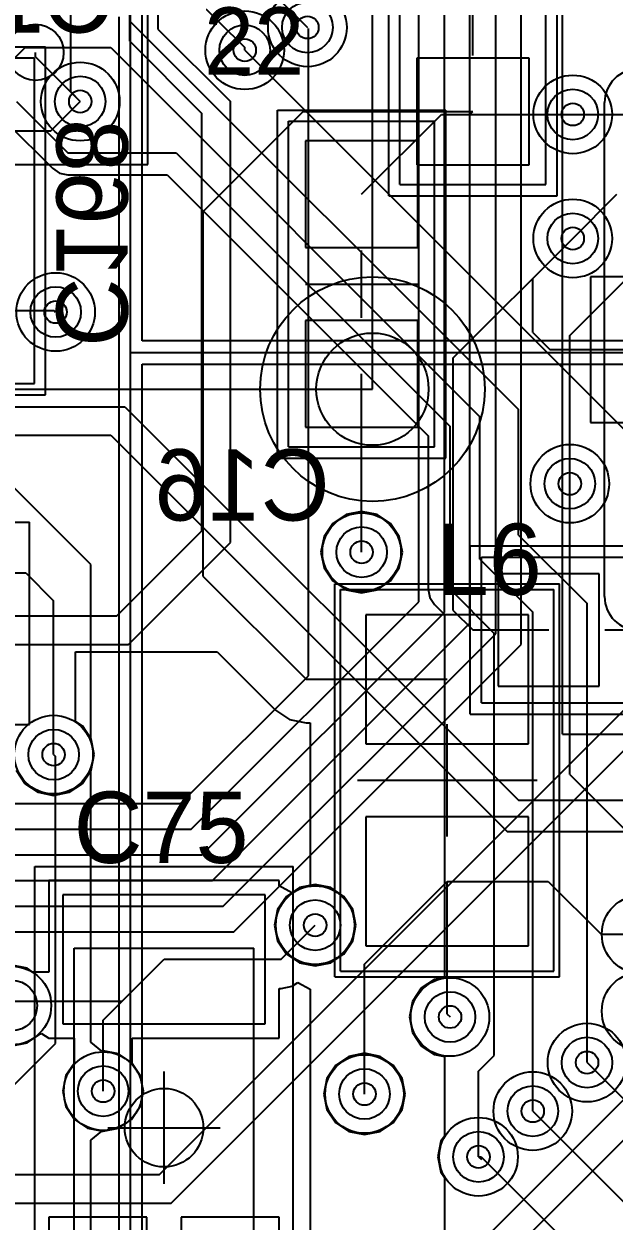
# Model space of a CAD drawing. Extents: x 28 to 300, y 18 to 330.
# Drawn here: x 189.18 to 194.43, y 128.86 to 139.52 of the extents above; entities that cross this region are included whole.
import ezdxf

# ---------------------------------------------------------------- set-up
doc = ezdxf.new("R2010")
doc.units = 0
for name, color, linetype in [('BOTTOMLAYER', 5, 'CONTINUOUS'), ('BOTTOMOVERLAY', 54, 'CONTINUOUS'), ('BOTTOMPASTE', 16, 'CONTINUOUS'), ('BOTTOMSOLDER', 6, 'CONTINUOUS'), ('DRILLDRAWING', 1, 'CONTINUOUS'), ('INTERNALPLANE1', 76, 'CONTINUOUS'), ('INTERNALPLANE6', 136, 'CONTINUOUS'), ('MECHANICAL14', 56, 'CONTINUOUS'), ('MECHANICAL15', 56, 'CONTINUOUS'), ('MECHANICAL16', 56, 'CONTINUOUS'), ('MIDLAYER1', 16, 'CONTINUOUS'), ('MIDLAYER3', 90, 'CONTINUOUS'), ('MULTILAYER', 9, 'CONTINUOUS'), ('TOPLAYER', 1, 'CONTINUOUS'), ('TOPOVERLAY', 2, 'CONTINUOUS'), ('TOPPASTE', 8, 'CONTINUOUS'), ('TOPSOLDER', 216, 'CONTINUOUS'), ('VIAHOLELAYER', 16, 'CONTINUOUS')]:
    doc.layers.add(name, color=color, linetype=linetype)

msp = doc.modelspace()

# ---------------------------------------------------------------- linework, layer by layer
at = {"layer": 'BOTTOMLAYER'}
for p, q in [((189.593, 138.917), (189.593, 139.838)), ((189.416, 138.57), (189.678, 138.832)), ((189.593, 138.917), (189.678, 138.832)), ((192.184, 138.006), (192.895, 138.717)), ((192.895, 138.717), (194.064, 138.717)), ((188.62, 138.57), (189.416, 138.57)), ((192.684, 138.481), (191.684, 138.481)), ((191.684, 138.481), (191.684, 137.531)), ((192.684, 137.531), (192.684, 138.481)), ((194.064, 137.612), (194.457, 138.006)), ((193, 136.549), (194.064, 137.612)), ((194.038, 136.749), (194.851, 137.561)), ((191.684, 137.531), (192.684, 137.531)), ((188.62, 136.97), (189.446, 136.97)), ((189.446, 136.97), (189.459, 136.957)), ((192.684, 136.881), (191.684, 136.881)), ((191.684, 136.881), (191.684, 135.931)), ((192.684, 135.931), (192.684, 136.881)), ((194.038, 135.428), (194.038, 136.749)), ((193, 134.3), (193, 136.549)), ((192.184, 134.818), (192.184, 136.406)), ((188.069, 136.114), (190.076, 136.114)), ((190.076, 136.114), (193.581, 132.608)), ((187.815, 135.86), (189.949, 135.86)), ((189.949, 135.86), (193.479, 132.329)), ((191.684, 135.931), (192.684, 135.931)), ((193.4, 134.625), (193.4, 133.625)), ((194.3, 134.625), (193.4, 134.625)), ((194.3, 133.625), (194.3, 134.625)), ((193, 134.3), (193.175, 134.125)), ((193.175, 134.125), (193.85, 134.125)), ((193.4, 133.625), (194.3, 133.625)), ((193.581, 132.608), (194.648, 132.608)), ((193.479, 132.329), (194.546, 132.329)), ((194.191, 130.272), (197.226, 127.236)), ((193.708, 129.84), (196.908, 126.639)), ((193.225, 129.433), (193.249, 129.433)), ((193.249, 129.433), (196.604, 126.078))]:
    msp.add_line(p, q, dxfattribs=at)
for centre in [(191.701, 139.492), (191.143, 139.289), (189.678, 138.832), (194.064, 138.717), (194.064, 137.612), (189.459, 136.957), (194.038, 135.428), (192.184, 134.818), (189.441, 133.015), (191.77, 131.496), (189.069, 130.78), (192.971, 130.678), (194.191, 130.272), (189.882, 130.018), (192.209, 129.992), (193.708, 129.84), (193.225, 129.433)]:
    msp.add_circle(centre, 0.225, dxfattribs=at)
at = {"layer": 'BOTTOMOVERLAY'}
msp.add_line((191.684, 137.206), (192.684, 137.206), dxfattribs=at)
at = {"layer": 'BOTTOMPASTE'}
for p, q in [((192.684, 138.481), (191.684, 138.481)), ((191.684, 138.481), (191.684, 137.531)), ((192.684, 137.531), (192.684, 138.481)), ((191.684, 137.531), (192.684, 137.531)), ((192.684, 136.881), (191.684, 136.881)), ((191.684, 136.881), (191.684, 135.931)), ((192.684, 135.931), (192.684, 136.881)), ((191.684, 135.931), (192.684, 135.931)), ((193.4, 134.625), (193.4, 133.625)), ((194.3, 134.625), (193.4, 134.625)), ((194.3, 133.625), (194.3, 134.625)), ((193.4, 133.625), (194.3, 133.625))]:
    msp.add_line(p, q, dxfattribs=at)
at = {"layer": 'BOTTOMSOLDER'}
for p, q in [((192.684, 138.481), (191.684, 138.481)), ((191.684, 138.481), (191.684, 137.531)), ((192.684, 137.531), (192.684, 138.481)), ((191.684, 137.531), (192.684, 137.531)), ((192.684, 136.881), (191.684, 136.881)), ((191.684, 136.881), (191.684, 135.931)), ((192.684, 135.931), (192.684, 136.881)), ((191.684, 135.931), (192.684, 135.931)), ((193.4, 134.625), (193.4, 133.625)), ((194.3, 134.625), (193.4, 134.625)), ((194.3, 133.625), (194.3, 134.625)), ((193.4, 133.625), (194.3, 133.625))]:
    msp.add_line(p, q, dxfattribs=at)
at = {"layer": 'DRILLDRAWING'}
for centre in [(191.701, 139.492), (191.143, 139.289), (189.678, 138.832), (194.064, 138.717), (194.064, 137.612), (189.459, 136.957), (194.038, 135.428), (192.184, 134.818), (189.441, 133.015), (191.77, 131.496), (192.971, 130.678), (194.191, 130.272), (189.882, 130.018), (192.209, 129.992), (193.708, 129.84), (193.225, 129.433)]:
    msp.add_circle(centre, 0.1, dxfattribs=at)
at = {"layer": 'INTERNALPLANE1'}
for p, q in [((190.023, 139.586), (190.023, 136.601)), ((190.127, 136.418), (190.127, 139.629)), ((190.23, 136.701), (190.23, 139.629)), ((198.543, 136.701), (190.23, 136.701)), ((190.023, 136.601), (190.022, 136.597)), ((190.022, 136.597), (190.023, 136.593)), ((190.023, 136.593), (190.023, 136.418)), ((190.126, 136.597), (190.127, 136.596)), ((190.126, 136.597), (196.882, 136.597)), ((190.127, 115.727), (190.127, 136.596)), ((190.23, 115.77), (190.23, 136.493)), ((190.23, 136.493), (198.5, 136.493)), ((190.023, 136.418), (190.023, 115.727))]:
    msp.add_line(p, q, dxfattribs=at)
for centre in [(191.701, 139.492), (191.143, 139.289), (189.678, 138.832), (194.064, 138.717), (194.064, 137.612), (189.459, 136.957), (194.038, 135.428), (192.184, 134.818), (189.441, 133.015), (191.77, 131.496), (189.069, 130.78), (194.673, 130.729), (194.191, 130.272), (189.882, 130.018), (193.708, 129.84), (193.225, 129.433)]:
    msp.add_circle(centre, 0.35, dxfattribs=at)
at = {"layer": 'INTERNALPLANE6'}
for centre in [(191.701, 139.492), (191.143, 139.289), (194.064, 138.717), (194.064, 137.612), (189.459, 136.957), (194.038, 135.428), (189.441, 133.015), (194.673, 131.415), (194.673, 130.729), (192.971, 130.678), (194.191, 130.272), (192.209, 129.992), (193.708, 129.84), (193.225, 129.433)]:
    msp.add_circle(centre, 0.35, dxfattribs=at)
at = {"layer": 'MECHANICAL14'}
for p, q in [((190.28, 138.27), (190.28, 161.27)), ((192.525, 138.093), (192.525, 140.993)), ((193.825, 138.093), (193.825, 140.993)), ((187.97, 139.22), (189.27, 139.22)), ((189.27, 136.32), (189.27, 139.22)), ((194.348, 134.422), (194.348, 138.822)), ((191.534, 135.756), (191.534, 138.656)), ((191.534, 138.656), (192.834, 138.656)), ((192.834, 135.756), (192.834, 138.656)), ((167.28, 138.27), (190.28, 138.27)), ((192.525, 138.093), (193.825, 138.093)), ((187.97, 136.32), (189.27, 136.32)), ((191.534, 135.756), (192.834, 135.756)), ((193.25, 133.475), (193.25, 134.775)), ((193.25, 134.775), (196.05, 134.775)), ((191.996, 134.486), (193.896, 134.486)), ((191.996, 131.086), (191.996, 134.486)), ((193.896, 131.086), (193.896, 134.486)), ((193.25, 133.475), (196.05, 133.475)), ((189.624, 128.092), (189.624, 131.292)), ((189.624, 131.292), (191.224, 131.292)), ((191.224, 128.092), (191.224, 131.292)), ((191.996, 131.086), (193.896, 131.086))]:
    msp.add_line(p, q, dxfattribs=at)
for centre, start, end in [((194.648, 138.822), 90, 180), ((194.648, 134.422), 180, 270)]:
    msp.add_arc(centre, 0.3, start, end, dxfattribs=at)
at = {"layer": 'MECHANICAL15'}
for p, q in [((192.28, 136.27), (192.28, 163.27)), ((193.973, 133.197), (193.973, 140.047)), ((187.87, 139.32), (189.37, 139.32)), ((189.37, 136.22), (189.37, 139.32)), ((165.28, 136.27), (192.28, 136.27)), ((187.87, 136.22), (189.37, 136.22)), ((188.327, 135.084), (189.227, 135.084)), ((189.227, 133.284), (189.227, 135.084)), ((193.15, 134.875), (196.15, 134.875)), ((193.15, 133.375), (193.15, 134.875)), ((191.946, 134.536), (193.946, 134.536)), ((191.946, 131.036), (191.946, 134.536)), ((193.946, 131.036), (193.946, 134.536)), ((194.35, 134.125), (194.95, 134.125)), ((188.327, 133.284), (189.227, 133.284)), ((192.946, 132.286), (192.946, 133.286)), ((193.15, 133.375), (196.15, 133.375)), ((193.973, 133.197), (201.723, 133.197)), ((192.446, 132.786), (193.446, 132.786)), ((189.274, 127.367), (189.274, 132.017)), ((189.274, 132.017), (191.574, 132.017)), ((191.574, 127.367), (191.574, 132.017)), ((191.946, 131.036), (193.946, 131.036)), ((190.424, 129.192), (190.424, 130.192)), ((189.924, 129.692), (190.924, 129.692))]:
    msp.add_line(p, q, dxfattribs=at)
msp.add_circle((190.424, 129.692), 0.35, dxfattribs=at)
at = {"layer": 'MECHANICAL16'}
for p, q in [((192.425, 137.993), (192.425, 141.093)), ((193.925, 137.993), (193.925, 141.093)), ((193.175, 139.243), (193.175, 139.843)), ((191.434, 135.656), (191.434, 138.756)), ((191.434, 138.756), (192.934, 138.756)), ((192.934, 135.656), (192.934, 138.756)), ((192.425, 137.993), (193.925, 137.993)), ((192.184, 136.906), (192.184, 137.506)), ((191.884, 137.206), (192.484, 137.206)), ((191.434, 135.656), (192.934, 135.656))]:
    msp.add_line(p, q, dxfattribs=at)
at = {"layer": 'MIDLAYER1'}
for p, q in [((190.373, 139.474), (190.373, 141.125)), ((193.606, 133.996), (193.606, 140.838)), ((193.378, 134.091), (193.378, 140.609)), ((190.119, 139.369), (190.119, 140.373)), ((193.149, 134.186), (193.149, 140.305)), ((192.921, 134.281), (192.921, 140.203)), ((192.692, 134.375), (192.692, 140.051)), ((190.373, 139.474), (191.015, 138.831)), ((191.71, 133.717), (191.71, 139.483)), ((190.119, 139.369), (190.761, 138.726)), ((191.015, 134.903), (191.015, 138.831)), ((190.761, 135.008), (190.761, 138.726)), ((190.003, 134.25), (190.761, 135.008)), ((190.108, 133.996), (191.015, 134.903)), ((190.667, 132.35), (192.692, 134.375)), ((186.054, 134.25), (190.003, 134.25)), ((190.761, 132.121), (192.921, 134.281)), ((190.856, 131.893), (193.149, 134.186)), ((190.951, 131.664), (193.378, 134.091)), ((186.159, 133.996), (190.108, 133.996)), ((190.383, 129.275), (195.054, 133.946)), ((191.046, 131.436), (193.606, 133.996)), ((190.488, 129.021), (195.308, 133.841)), ((190.572, 132.579), (191.71, 133.717)), ((188.166, 132.579), (190.572, 132.579)), ((188.26, 132.35), (190.667, 132.35)), ((188.355, 132.121), (190.761, 132.121)), ((188.45, 131.893), (190.856, 131.893)), ((191.804, 127.229), (196.324, 131.748)), ((188.544, 131.664), (190.951, 131.664)), ((191.91, 126.975), (196.578, 131.643)), ((188.639, 131.436), (191.046, 131.436)), ((189.882, 130.018), (189.882, 130.114)), ((157.856, 129.275), (190.383, 129.275)), ((157.962, 129.021), (190.488, 129.021))]:
    msp.add_line(p, q, dxfattribs=at)
for centre in [(191.701, 139.492), (191.143, 139.289), (189.678, 138.832), (194.064, 138.717), (194.064, 137.612), (189.459, 136.957), (194.038, 135.428), (192.184, 134.818), (189.441, 133.015), (191.77, 131.496), (189.069, 130.78), (192.971, 130.678), (194.191, 130.272), (189.882, 130.018), (192.209, 129.992), (193.708, 129.84), (193.225, 129.433)]:
    msp.add_circle(centre, 0.225, dxfattribs=at)
at = {"layer": 'MIDLAYER3'}
for p, q in [((190.127, 139.543), (193.581, 136.088)), ((188.984, 139.111), (189.187, 139.314)), ((189.187, 139.314), (189.949, 139.314)), ((189.949, 139.314), (193.238, 136.025)), ((191.143, 139.289), (195.156, 135.275)), ((189.111, 138.831), (189.568, 138.374)), ((189.03, 138.637), (189.43, 138.237)), ((189.568, 138.374), (190.533, 138.374)), ((190.533, 138.374), (192.971, 135.936)), ((189.43, 138.237), (189.43, 138.237)), ((189.43, 138.237), (189.493, 138.195)), ((189.493, 138.195), (189.568, 138.18)), ((189.568, 138.18), (190.453, 138.18)), ((190.453, 138.18), (192.777, 135.855)), ((193.581, 134.971), (193.581, 136.088)), ((193.238, 134.755), (193.238, 136.025)), ((192.777, 135.855), (192.777, 134.488)), ((192.971, 134.488), (192.971, 135.936)), ((189.771, 134.708), (188.873, 135.606)), ((192.045, 135.153), (191.928, 135.074)), ((192.184, 135.181), (192.045, 135.153)), ((192.323, 135.153), (192.184, 135.181)), ((192.44, 135.074), (192.323, 135.153)), ((191.928, 135.074), (191.849, 134.957)), ((192.519, 134.957), (192.44, 135.074)), ((191.849, 134.957), (191.821, 134.818)), ((192.547, 134.818), (192.519, 134.957)), ((193.581, 134.971), (194.191, 134.361)), ((191.821, 134.818), (191.849, 134.679)), ((192.519, 134.679), (192.547, 134.818)), ((189.771, 133.161), (189.771, 134.708)), ((191.849, 134.679), (191.928, 134.562)), ((192.44, 134.562), (192.519, 134.679)), ((193.238, 134.755), (193.708, 134.285)), ((191.928, 134.562), (192.045, 134.483)), ((192.323, 134.483), (192.44, 134.562)), ((192.045, 134.483), (192.184, 134.456)), ((192.184, 134.456), (192.323, 134.483)), ((192.777, 134.488), (192.792, 134.414)), ((192.971, 134.488), (193.365, 134.094)), ((192.792, 134.414), (192.834, 134.351)), ((192.834, 134.351), (192.921, 134.264)), ((194.191, 130.272), (194.191, 134.361)), ((192.921, 134.264), (192.921, 131.03)), ((193.708, 129.84), (193.708, 134.285)), ((193.365, 130.335), (193.365, 134.094)), ((189.776, 133.153), (189.771, 133.161)), ((189.803, 133.015), (189.776, 133.153)), ((189.441, 133.015), (189.459, 132.997)), ((189.459, 130.442), (189.459, 132.997)), ((189.776, 132.876), (189.803, 133.015)), ((189.771, 132.869), (189.776, 132.876)), ((189.771, 130.455), (189.771, 132.869)), ((191.631, 131.831), (191.514, 131.752)), ((191.77, 131.858), (191.631, 131.831)), ((191.909, 131.831), (191.77, 131.858)), ((192.026, 131.752), (191.909, 131.831)), ((191.514, 131.752), (191.435, 131.635)), ((192.105, 131.635), (192.026, 131.752)), ((191.435, 131.635), (191.407, 131.496)), ((192.133, 131.496), (192.105, 131.635)), ((191.407, 131.496), (191.435, 131.357)), ((192.105, 131.357), (192.133, 131.496)), ((191.435, 131.357), (191.514, 131.239)), ((192.026, 131.239), (192.105, 131.357)), ((191.514, 131.239), (191.631, 131.161)), ((191.631, 131.161), (191.77, 131.133)), ((191.77, 131.133), (191.909, 131.161)), ((191.909, 131.161), (192.026, 131.239)), ((192.833, 131.013), (192.715, 130.934)), ((192.921, 131.03), (192.833, 131.013)), ((192.715, 130.934), (192.636, 130.817)), ((192.636, 130.817), (192.609, 130.678)), ((192.609, 130.678), (192.636, 130.539)), ((192.636, 130.539), (192.715, 130.422)), ((188.973, 129.957), (189.459, 130.442)), ((189.869, 130.375), (189.771, 130.455)), ((192.715, 130.422), (192.833, 130.343)), ((189.882, 130.377), (189.869, 130.375)), ((190.019, 130.35), (189.882, 130.377)), ((190.135, 130.272), (190.019, 130.35)), ((192.071, 130.327), (191.953, 130.248)), ((192.209, 130.355), (192.071, 130.327)), ((192.348, 130.327), (192.209, 130.355)), ((192.466, 130.248), (192.348, 130.327)), ((192.833, 130.343), (192.921, 130.325)), ((192.921, 130.325), (192.921, 129.617)), ((193.225, 130.195), (193.365, 130.335)), ((190.213, 130.156), (190.135, 130.272)), ((191.953, 130.248), (191.874, 130.131)), ((192.544, 130.131), (192.466, 130.248)), ((193.225, 129.433), (193.225, 130.195)), ((190.24, 130.018), (190.213, 130.156)), ((191.874, 130.131), (191.847, 129.992)), ((192.572, 129.992), (192.544, 130.131)), ((190.213, 129.881), (190.24, 130.018)), ((191.847, 129.992), (191.874, 129.853)), ((192.544, 129.853), (192.572, 129.992)), ((190.135, 129.765), (190.213, 129.881)), ((190.019, 129.687), (190.135, 129.765)), ((191.874, 129.853), (191.953, 129.736)), ((192.466, 129.736), (192.544, 129.853)), ((189.771, 129.581), (189.869, 129.662)), ((189.869, 129.662), (189.882, 129.66)), ((189.882, 129.66), (190.019, 129.687)), ((191.953, 129.736), (192.071, 129.657)), ((192.071, 129.657), (192.209, 129.63)), ((192.209, 129.63), (192.348, 129.657)), ((192.348, 129.657), (192.466, 129.736)), ((189.771, 126.635), (189.771, 129.581)), ((192.89, 129.572), (192.863, 129.433)), ((192.921, 129.617), (192.89, 129.572)), ((192.863, 129.433), (192.89, 129.295)), ((193.225, 129.433), (193.251, 129.408)), ((192.89, 129.295), (192.921, 129.249)), ((192.921, 129.249), (192.921, 117.647))]:
    msp.add_line(p, q, dxfattribs=at)
for centre in [(191.701, 139.492), (191.143, 139.289), (189.678, 138.832), (194.064, 138.717), (194.064, 137.612), (189.459, 136.957), (194.038, 135.428), (192.184, 134.818), (189.441, 133.015), (191.77, 131.496), (189.069, 130.78), (192.971, 130.678), (194.191, 130.272), (189.882, 130.018), (192.209, 129.992), (193.708, 129.84), (193.225, 129.433)]:
    msp.add_circle(centre, 0.225, dxfattribs=at)
at = {"layer": 'MULTILAYER'}
for centre in [(191.701, 139.492), (191.143, 139.289), (189.678, 138.832), (194.064, 138.717), (194.064, 137.612), (189.459, 136.957), (194.038, 135.428), (192.184, 134.818), (189.441, 133.015), (191.77, 131.496), (189.069, 130.78), (192.971, 130.678), (194.191, 130.272), (189.882, 130.018), (192.209, 129.992), (193.708, 129.84), (193.225, 129.433)]:
    msp.add_circle(centre, 0.225, dxfattribs=at)
at = {"layer": 'TOPLAYER'}
for p, q in [((191.308, 139.885), (191.701, 139.492)), ((190.685, 139.771), (191.143, 139.314)), ((189.28, 139.231), (189.28, 139.27)), ((191.143, 139.289), (191.143, 139.314)), ((189.28, 139.231), (189.678, 138.832)), ((193.675, 139.218), (192.675, 139.218)), ((192.675, 139.218), (192.675, 138.268)), ((193.675, 138.268), (193.675, 139.218)), ((190.774, 137.853), (191.663, 138.743)), ((191.663, 138.743), (193.175, 138.743)), ((193.149, 138.717), (193.175, 138.743)), ((193.149, 138.717), (193.175, 138.717)), ((193.175, 138.717), (194.064, 138.717)), ((194.064, 138.717), (195.304, 138.717)), ((192.675, 138.268), (193.675, 138.268)), ((190.774, 134.602), (190.774, 137.853)), ((193.708, 137.257), (194.064, 137.612)), ((193.708, 136.774), (193.708, 137.257)), ((195.768, 137.272), (194.223, 137.272)), ((194.223, 137.272), (194.223, 135.972)), ((193.708, 136.774), (193.86, 136.622)), ((193.86, 136.622), (194.996, 136.622)), ((194.223, 135.972), (195.768, 135.972)), ((194.038, 132.837), (194.038, 135.428)), ((188.777, 134.634), (189.193, 134.634)), ((189.193, 134.634), (189.441, 134.386)), ((190.774, 134.602), (191.69, 133.686)), ((189.441, 133.015), (189.441, 134.386)), ((192.221, 134.261), (192.221, 133.111)), ((193.671, 134.261), (192.221, 134.261)), ((193.671, 133.111), (193.671, 134.261)), ((189.635, 133.313), (189.635, 133.93)), ((189.635, 133.93), (190.897, 133.93)), ((190.897, 133.93), (191.416, 133.411)), ((191.69, 133.686), (192.946, 133.686)), ((191.416, 133.411), (191.542, 133.327)), ((189.697, 133.271), (189.635, 133.313)), ((191.542, 133.327), (191.69, 133.298)), ((191.69, 133.298), (191.727, 133.298)), ((191.727, 133.298), (191.727, 131.85)), ((189.776, 133.153), (189.697, 133.271)), ((189.803, 133.015), (189.776, 133.153)), ((192.221, 133.111), (193.671, 133.111)), ((189.776, 132.876), (189.803, 133.015)), ((189.106, 132.876), (189.184, 132.758)), ((189.697, 132.758), (189.776, 132.876)), ((189.184, 132.758), (189.302, 132.68)), ((189.58, 132.68), (189.697, 132.758)), ((194.038, 132.837), (195.13, 131.745)), ((189.302, 132.68), (189.441, 132.652)), ((189.441, 132.652), (189.58, 132.68)), ((192.221, 132.461), (192.221, 131.311)), ((193.671, 132.461), (192.221, 132.461)), ((193.671, 131.311), (193.671, 132.461)), ((191.451, 131.894), (189.397, 131.894)), ((189.397, 131.894), (189.397, 131.078)), ((191.451, 131.845), (191.451, 131.894)), ((191.563, 131.785), (191.451, 131.845)), ((191.631, 131.831), (191.563, 131.785)), ((191.727, 131.85), (191.631, 131.831)), ((192.209, 131.15), (192.946, 131.886)), ((192.946, 131.886), (193.846, 131.886)), ((192.946, 130.703), (192.946, 131.886)), ((193.846, 131.886), (194.318, 131.415)), ((189.524, 131.767), (189.524, 130.617)), ((191.324, 131.767), (189.524, 131.767)), ((191.324, 130.617), (191.324, 131.767)), ((191.467, 131.192), (191.77, 131.496)), ((194.318, 131.415), (194.673, 131.415)), ((192.221, 131.311), (193.671, 131.311)), ((190.05, 130.819), (190.424, 131.192)), ((190.424, 131.192), (191.467, 131.192)), ((192.209, 129.992), (192.209, 131.15)), ((189.206, 131.112), (189.069, 131.139)), ((189.257, 131.078), (189.206, 131.112)), ((189.397, 131.078), (189.257, 131.078)), ((191.467, 130.933), (191.566, 130.953)), ((191.566, 130.953), (191.615, 130.986)), ((191.615, 130.986), (191.727, 130.926)), ((191.451, 130.49), (191.451, 130.933)), ((191.451, 130.933), (191.467, 130.933)), ((191.727, 130.926), (191.727, 120.976)), ((189.069, 130.819), (190.05, 130.819)), ((189.882, 130.65), (190.05, 130.819)), ((189.524, 130.617), (191.324, 130.617)), ((189.882, 130.018), (189.882, 130.65)), ((192.946, 130.703), (192.971, 130.678)), ((189.206, 130.449), (189.323, 130.527)), ((189.323, 130.527), (189.333, 130.531)), ((189.323, 130.527), (189.323, 130.527)), ((189.323, 130.527), (189.323, 130.527)), ((189.333, 130.531), (189.397, 130.49)), ((189.069, 130.422), (189.206, 130.449)), ((189.397, 130.49), (189.397, 130.49)), ((189.397, 130.49), (189.623, 130.49)), ((189.623, 130.49), (189.623, 130.264)), ((190.141, 130.264), (190.141, 130.49)), ((190.141, 130.49), (191.451, 130.49)), ((189.623, 130.264), (189.55, 130.156)), ((190.213, 130.156), (190.141, 130.264)), ((189.55, 130.156), (189.523, 130.018)), ((190.24, 130.018), (190.213, 130.156)), ((189.523, 130.018), (189.55, 129.881)), ((190.213, 129.881), (190.24, 130.018)), ((189.55, 129.881), (189.628, 129.765)), ((190.135, 129.765), (190.213, 129.881)), ((189.628, 129.765), (189.744, 129.687)), ((190.019, 129.687), (190.135, 129.765)), ((189.744, 129.687), (189.882, 129.66)), ((189.882, 129.66), (190.019, 129.687)), ((190.271, 128.894), (189.397, 128.894)), ((189.397, 128.894), (189.397, 128.345)), ((190.271, 128.345), (190.271, 128.894)), ((191.451, 128.894), (190.576, 128.894)), ((190.576, 128.894), (190.576, 128.345)), ((191.451, 128.345), (191.451, 128.894))]:
    msp.add_line(p, q, dxfattribs=at)
for centre, radius in [((191.701, 139.492), 0.225), ((189.28, 139.27), 0.25), ((191.143, 139.289), 0.225), ((189.678, 138.832), 0.225), ((194.064, 138.717), 0.225), ((194.064, 137.612), 0.225), ((192.28, 136.27), 1), ((189.459, 136.957), 0.225), ((192.28, 136.27), 0.5), ((194.038, 135.428), 0.225), ((192.184, 134.818), 0.225), ((189.441, 133.015), 0.225), ((191.77, 131.496), 0.225), ((189.069, 130.78), 0.225), ((192.971, 130.678), 0.225), ((194.191, 130.272), 0.225), ((189.882, 130.018), 0.225), ((192.209, 129.992), 0.225), ((193.708, 129.84), 0.225), ((193.225, 129.433), 0.225)]:
    msp.add_circle(centre, radius, dxfattribs=at)
at = {"layer": 'TOPOVERLAY'}
for p, q in [((190.28, 138.27), (190.28, 161.27)), ((167.28, 138.27), (190.28, 138.27)), ((192.146, 132.786), (193.746, 132.786)), ((189.624, 129.142), (189.624, 130.242)), ((191.224, 129.142), (191.224, 130.242))]:
    msp.add_line(p, q, dxfattribs=at)
at = {"layer": 'TOPPASTE'}
for p, q in [((193.675, 139.218), (192.675, 139.218)), ((192.675, 139.218), (192.675, 138.268)), ((193.675, 138.268), (193.675, 139.218)), ((192.675, 138.268), (193.675, 138.268)), ((195.768, 137.272), (194.223, 137.272)), ((194.223, 137.272), (194.223, 135.972)), ((194.223, 135.972), (195.768, 135.972)), ((192.221, 134.261), (192.221, 133.111)), ((193.671, 134.261), (192.221, 134.261)), ((193.671, 133.111), (193.671, 134.261)), ((192.221, 133.111), (193.671, 133.111)), ((192.221, 132.461), (192.221, 131.311)), ((193.671, 132.461), (192.221, 132.461)), ((193.671, 131.311), (193.671, 132.461)), ((189.524, 131.767), (189.524, 130.617)), ((191.324, 131.767), (189.524, 131.767)), ((191.324, 130.617), (191.324, 131.767)), ((192.221, 131.311), (193.671, 131.311)), ((189.524, 130.617), (191.324, 130.617))]:
    msp.add_line(p, q, dxfattribs=at)
msp.add_circle((189.28, 139.27), 0.25, dxfattribs=at)
at = {"layer": 'TOPSOLDER'}
for p, q in [((193.675, 139.218), (192.675, 139.218)), ((192.675, 139.218), (192.675, 138.268)), ((193.675, 138.268), (193.675, 139.218)), ((192.675, 138.268), (193.675, 138.268)), ((195.768, 137.272), (194.223, 137.272)), ((194.223, 137.272), (194.223, 135.972)), ((194.223, 135.972), (195.768, 135.972)), ((192.221, 134.261), (192.221, 133.111)), ((193.671, 134.261), (192.221, 134.261)), ((193.671, 133.111), (193.671, 134.261)), ((192.221, 133.111), (193.671, 133.111)), ((192.221, 132.461), (192.221, 131.311)), ((193.671, 132.461), (192.221, 132.461)), ((193.671, 131.311), (193.671, 132.461)), ((189.524, 131.767), (189.524, 130.617)), ((191.324, 131.767), (189.524, 131.767)), ((191.324, 130.617), (191.324, 131.767)), ((192.221, 131.311), (193.671, 131.311)), ((189.524, 130.617), (191.324, 130.617))]:
    msp.add_line(p, q, dxfattribs=at)
for centre, radius in [((189.28, 139.27), 0.25), ((192.28, 136.27), 1)]:
    msp.add_circle(centre, radius, dxfattribs=at)
at = {"layer": 'VIAHOLELAYER'}
for centre in [(191.701, 139.492), (191.143, 139.289), (189.678, 138.832), (194.064, 138.717), (194.064, 137.612), (189.459, 136.957), (194.038, 135.428), (192.184, 134.818), (189.441, 133.015), (191.77, 131.496), (192.971, 130.678), (194.191, 130.272), (189.882, 130.018), (192.209, 129.992), (193.708, 129.84), (193.225, 129.433)]:
    msp.add_circle(centre, 0.1, dxfattribs=at)

# ---------------------------------------------------------------- texts
at = {"layer": 'BOTTOMOVERLAY', "text_generation_flag": 2}
msp.add_text('C134', height=0.635, dxfattribs=at).set_placement((189.992, 139.446))
for s, rotation, p in [('C168', 270, (189.466, 136.647)), ('C16', 360, (191.9, 135.1))]:
    msp.add_text(s, height=0.635, rotation=rotation, dxfattribs=at).set_placement(p)
at = {"layer": 'MECHANICAL14'}
msp.add_text('22', height=0.6, rotation=360, dxfattribs=at).set_placement((190.78, 139.07))
at = {"layer": 'TOPOVERLAY'}
msp.add_text('L6', height=0.635, dxfattribs=at).set_placement((192.844, 134.437))
msp.add_text('C75', height=0.635, rotation=360, dxfattribs=at).set_placement((189.619, 132.05))

doc.saveas('drawing.dxf')
